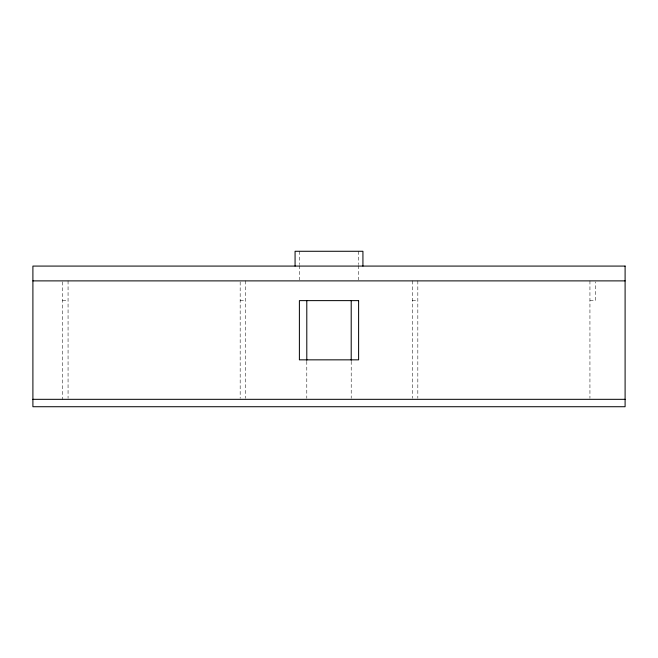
<?xml version="1.0" encoding="UTF-8"?>
<svg xmlns="http://www.w3.org/2000/svg" width="658" height="658" viewBox="0 0 658 658"><rect width="100%" height="100%" fill="white"/><g stroke="black" fill="none" stroke-linecap="round" stroke-linejoin="round"><path stroke-width="0.49" stroke-dasharray="3.29 2.47" d="M62.51 300.624L68.062 300.624M240.17 300.624L245.722 300.624M412.278 300.624L417.83 300.624M589.938 300.624L595.49 300.624L595.49 281.871M589.938 280.884L589.938 398.304M417.83 280.884L417.83 398.304M412.278 280.884L412.278 398.304M358.61 251.274L358.61 264.549M358.61 265.569L358.61 279.864M351.207 361.283L351.207 398.296M306.793 361.283L306.793 398.296M299.39 251.274L299.39 264.549M299.39 265.569L299.39 279.864M245.722 280.884L245.722 398.304M240.17 281.904L240.17 398.304M68.062 280.884L68.062 398.304M62.51 281.871L62.51 399.324"/><path stroke-width="0.99" d="M32.9 280.884L625.1 280.884M32.9 399.324L625.1 399.324M362.928 266.079L362.928 251.274L295.072 251.274L295.072 266.079M351.207 300.624L351.207 360.255M306.793 300.624L306.793 360.255M625.1 266.079L32.9 266.079L32.9 406.726L625.1 406.726L625.1 266.079M358.61 300.624L299.39 300.624L299.39 359.844L358.61 359.844L358.61 300.624"/></g></svg>
